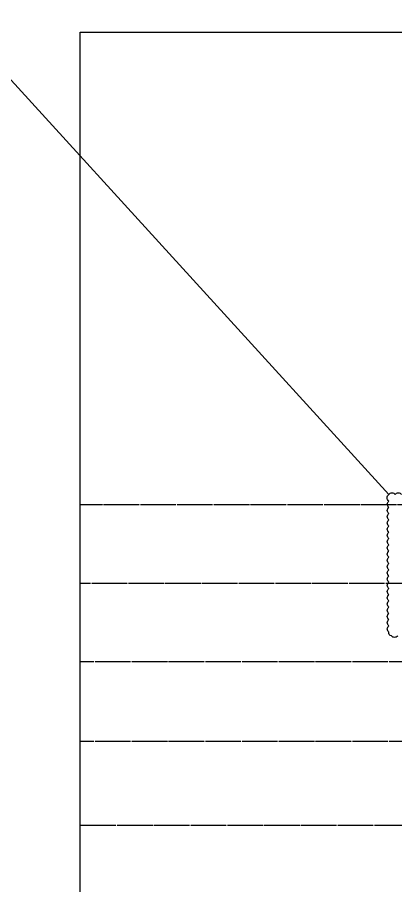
# Model space of a CAD drawing. Header units: millimetres. Extents: x 317501 to 2277231, y -321722 to 1186893.
# Drawn here: x 645396 to 681766, y 822403 to 905936 of the extents above; entities that cross this region are included whole.
import ezdxf

# ---------------------------------------------------------------- set-up
doc = ezdxf.new("R2010")
doc.units = ezdxf.units.MM
doc.header["$LTSCALE"] = 57
doc.linetypes.add('XS-지하주차장$0$CEN', pattern=[62, 60, -1, 0, -1])
doc.layers.add('XS-지하주차장$0$220126', color=20, linetype='Continuous', plot=False)
doc.layers.add('XS-지하주차장$0$DEFPOINT', color=144, linetype='Continuous', plot=False)
doc.layers.add('XS-지하주차장$0$CEN-P', color=14, linetype='XS-지하주차장$0$CEN')

msp = doc.modelspace()

# ---------------------------------------------------------------- linework, layer by layer
at = {"layer": 'XS-지하주차장$0$220126'}
msp.add_line((681120.7, 860043.4), (555337.2, 997962.6), dxfattribs=at)
msp.add_lwpolyline([(681962.5, 846437.6, -0.5205671), (681362.5, 846437.6, -0.5205671), (681120.7, 846795.7, -0.5205671), (681120.7, 847395.7, -0.5205671), (681120.7, 847995.7, -0.5205671), (681120.7, 848595.7, -0.5205671), (681120.7, 849195.7, -0.5205671), (681120.7, 849795.7, -0.5205671), (681120.7, 850395.7, -0.5205671), (681120.7, 850995.7, -0.5205671), (681120.7, 851595.7, -0.5205671), (681120.7, 852195.7, -0.5205671), (681120.7, 852795.7, -0.5205671), (681120.7, 853395.7, -0.5205671), (681120.7, 853995.7, -0.5205671), (681120.7, 854595.7, -0.5205671), (681120.7, 855195.7, -0.5205671), (681120.7, 855795.7, -0.5205671), (681120.7, 856395.7, -0.5205671), (681120.7, 856995.7, -0.5205671), (681120.7, 857595.7, -0.5205671), (681120.7, 858195.7, -0.5205671), (681120.7, 858795.7, -0.5205671), (681120.7, 859395.7, -0.5205671), (681120.7, 860043.4, -0.5205671), (681720.7, 860043.4, -0.5205671), (682320.7, 860043.4, -0.5205671)], format="xyb", dxfattribs=at)
at = {"layer": 'XS-지하주차장$0$CEN-P'}
for p, q in [((731321.6, 859027.6), (651421.6, 859027.6)), ((730181.6, 851477.6), (651421.6, 851477.6)), ((875401.6, 843927.6), (651421.6, 843927.6)), ((875401.6, 836277.6), (651421.6, 836277.6)), ((700821.6, 828177.6), (651421.6, 828177.6))]:
    msp.add_line(p, q, dxfattribs=at)
at = {"layer": 'XS-지하주차장$0$DEFPOINT'}
msp.add_lwpolyline([(651421.6, 709517.6), (651421.6, 904517.6), (875401.6, 904517.6), (875401.6, 709517.6)], close=True, dxfattribs=at)

doc.saveas('drawing.dxf')
